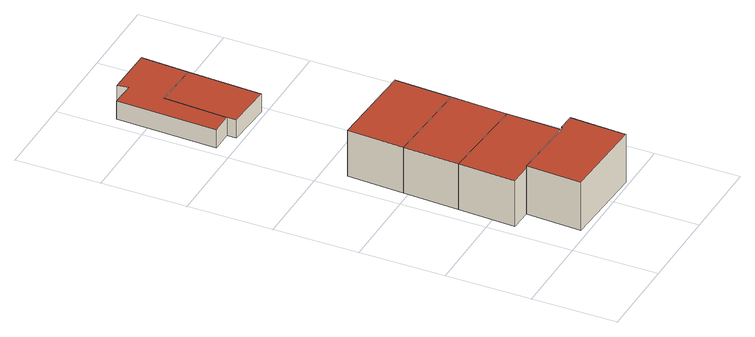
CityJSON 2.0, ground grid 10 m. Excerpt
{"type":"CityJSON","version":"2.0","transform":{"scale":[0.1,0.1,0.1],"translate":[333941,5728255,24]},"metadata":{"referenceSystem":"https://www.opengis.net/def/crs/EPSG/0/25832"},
"CityObjects":{
"building1":{"type":"Building","attributes":{"Geometrietyp2DReferenz":"3000","Gemeindeschluessel":"05170048","function":"31001_1010","roofType":"1000","measuredHeight":5.75},"address":[{"country":"Germany","locality":"Wesel","thoroughfareNumber":"140a","thoroughfareName":"Reeser Landstraße"}],"geometry":[{"type":"Solid","lod":"2","boundaries":[[[[0,1,2,3]],[[4,5,1,0]],[[6,7,5,4]],[[8,9,7,6]],[[10,11,9,8]],[[3,2,11,10]],[[8,6,4,0,3,10]],[[1,5,7,9,11,2]]]],"semantics":{"surfaces":[{"type":"WallSurface"},{"type":"RoofSurface"},{"type":"GroundSurface"}],"values":[[0,0,0,0,0,0,1,2]]}}]},
"building2":{"type":"Building","attributes":{"Geometrietyp2DReferenz":"3000","Gemeindeschluessel":"05170048","function":"31001_1010","roofType":"1000","measuredHeight":6.1},"address":[{"country":"Germany","locality":"Wesel","thoroughfareNumber":"140d","thoroughfareName":"Reeser Landstraße"}],"geometry":[{"type":"Solid","lod":"2","boundaries":[[[[12,1,5,13]],[[14,15,1,12]],[[16,17,15,14]],[[18,19,17,16]],[[20,7,19,18]],[[13,5,7,20]],[[18,16,14,12,13,20]],[[1,15,17,19,7,5]]]],"semantics":{"surfaces":[{"type":"WallSurface"},{"type":"RoofSurface"},{"type":"GroundSurface"}],"values":[[0,0,0,0,0,0,1,2]]}}]},
"building3":{"type":"Building","attributes":{"Geometrietyp2DReferenz":"3000","Gemeindeschluessel":"05170048","function":"31001_1010","roofType":"1000","measuredHeight":5.78},"address":[{"country":"Germany","locality":"Wesel","thoroughfareNumber":"140b","thoroughfareName":"Reeser Landstraße"}],"geometry":[{"type":"Solid","lod":"2","boundaries":[[[[21,22,11,10]],[[3,23,21,10]],[[24,2,11,22]],[[23,24,22,21]],[[3,2,24,23]],[[10,11,2,3]]]],"semantics":{"surfaces":[{"type":"WallSurface"},{"type":"RoofSurface"},{"type":"GroundSurface"}],"values":[[0,1,2,0,0,0]]}}]},
"building4":{"type":"Building","attributes":{"Geometrietyp2DReferenz":"3000","Gemeindeschluessel":"05170048","function":"31001_1010","roofType":"1000","measuredHeight":5.78},"address":[{"country":"Germany","locality":"Wesel","thoroughfareNumber":"140c","thoroughfareName":"Reeser Landstraße"}],"geometry":[{"type":"Solid","lod":"2","boundaries":[[[[25,26,27,28]],[[23,24,26,25]],[[21,22,24,23]],[[28,27,22,21]],[[23,25,28,21]],[[26,24,22,27]]]],"semantics":{"surfaces":[{"type":"WallSurface"},{"type":"RoofSurface"},{"type":"GroundSurface"}],"values":[[0,0,0,0,1,2]]}}]},
"building5":{"type":"Building","attributes":{"Geometrietyp2DReferenz":"3000","Gemeindeschluessel":"05170048","function":"31001_2463","roofType":"1000","measuredHeight":2.29},"address":[{"country":"Germany","locality":"Wesel","thoroughfareNumber":"54","thoroughfareName":"Barthel-Bruyn-Weg"}],"geometry":[{"type":"Solid","lod":"2","boundaries":[[[[29,30,31,32]],[[33,34,30,29]],[[35,36,34,33]],[[37,38,36,35]],[[39,40,38,37]],[[41,42,40,39]],[[43,44,42,41]],[[32,31,44,43]],[[41,39,37,35,33,29,32,43]],[[30,34,36,38,40,42,44,31]]]],"semantics":{"surfaces":[{"type":"WallSurface"},{"type":"RoofSurface"},{"type":"GroundSurface"}],"values":[[0,0,0,0,0,0,0,0,1,2]]}}]},
"building6":{"type":"Building","attributes":{"Geometrietyp2DReferenz":"3000","Gemeindeschluessel":"05170048","function":"31001_2463","roofType":"1000","measuredHeight":2.33},"geometry":[{"type":"Solid","lod":"2","boundaries":[[[[39,40,42,41]],[[45,46,40,39]],[[47,48,46,45]],[[43,44,48,47]],[[41,42,44,43]],[[47,45,39,41,43]],[[40,46,48,44,42]]]],"semantics":{"surfaces":[{"type":"WallSurface"},{"type":"RoofSurface"},{"type":"GroundSurface"}],"values":[[0,0,0,0,0,1,2]]}}]}
},
"vertices":[
[122,71,68],[122,71,10],[124,135,10],[124,135,68],[121,69,68],[121,69,10],[41,73,68],[41,73,10],[15,74,68],[15,74,10],[18,141,68],[18,141,10],
[122,71,71],[121,69,71],[142,70,71],[142,70,10],[139,4,71],[139,4,10],[38,8,71],[38,8,10],[41,73,71],
[21,206,68],[21,206,10],[127,201,68],[127,201,10],
[130,268,68],[130,268,10],[24,273,10],[24,273,68],
[9,534,38],[9,534,15],[5,416,15],[5,416,38],[37,533,38],[37,533,15],[35,546,38],[35,546,15],[93,545,38],[93,545,15],[90,489,38],[90,489,15],[35,491,38],[35,491,15],[31,416,38],[31,416,15],
[86,402,38],[86,402,15],[31,405,38],[31,405,15]
]}
